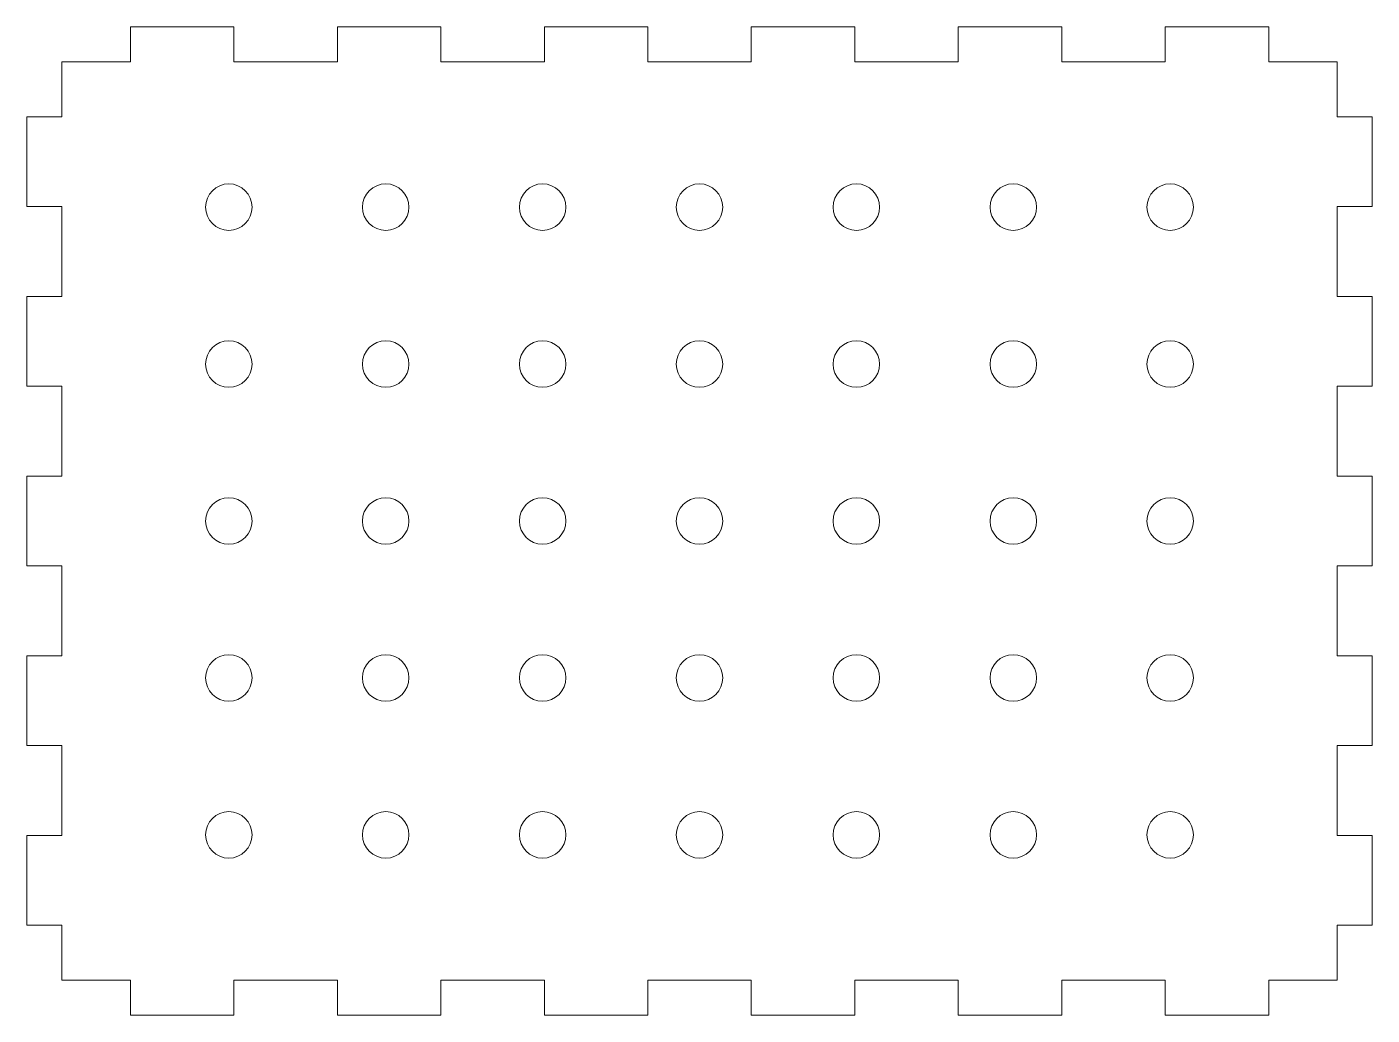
# Model space of a CAD drawing. Header units: millimetres. Extents: x -116 to 116, y -85 to 85.
import ezdxf

# ---------------------------------------------------------------- set-up
doc = ezdxf.new("R2010")
doc.units = ezdxf.units.MM

msp = doc.modelspace()

# ---------------------------------------------------------------- linework, layer by layer
at = {"color": 7, "linetype": 'Continuous', "lineweight": 15}
for p, q in [((-97.94, 85), (-97.94, 79)), ((-80.13, 85), (-97.94, 85)), ((-80.13, 85), (-80.13, 79)), ((-62.32, 85), (-62.32, 79)), ((-44.51, 85), (-62.32, 85)), ((-44.51, 85), (-44.51, 79)), ((-26.7, 85), (-26.7, 79)), ((-8.89, 85), (-26.7, 85)), ((-8.89, 85), (-8.89, 79)), ((8.92, 85), (8.92, 79)), ((26.73, 85), (8.92, 85)), ((26.73, 85), (26.73, 79)), ((44.54, 85), (44.54, 79)), ((62.35, 85), (44.54, 85)), ((62.35, 85), (62.35, 79)), ((80.16, 85), (80.16, 79)), ((97.97, 85), (80.16, 85)), ((97.97, 85), (97.97, 79)), ((-109.75, 69.55), (-109.75, 79)), ((-109.75, 79), (-97.94, 79)), ((-80.13, 79), (-62.32, 79)), ((-44.51, 79), (-26.7, 79)), ((-8.89, 79), (8.92, 79)), ((26.73, 79), (44.54, 79)), ((62.35, 79), (80.16, 79)), ((97.97, 79), (109.75, 79)), ((109.75, 79), (109.75, 69.55)), ((-115.75, 69.55), (-109.75, 69.55)), ((-115.75, 69.55), (-115.75, 54.09)), ((109.75, 69.55), (115.75, 69.55)), ((115.75, 69.55), (115.75, 54.09)), ((-109.75, 54.09), (-115.75, 54.09)), ((-109.75, 38.64), (-109.75, 54.09)), ((115.75, 54.09), (109.75, 54.09)), ((109.75, 54.09), (109.75, 38.64)), ((-115.75, 38.64), (-109.75, 38.64)), ((-115.75, 38.64), (-115.75, 23.18)), ((109.75, 38.64), (115.75, 38.64)), ((115.75, 38.64), (115.75, 23.18)), ((-109.75, 23.18), (-115.75, 23.18)), ((-109.75, 7.73), (-109.75, 23.18)), ((115.75, 23.18), (109.75, 23.18)), ((109.75, 23.18), (109.75, 7.73)), ((-115.75, 7.73), (-109.75, 7.73)), ((-115.75, 7.73), (-115.75, -7.73)), ((109.75, 7.73), (115.75, 7.73)), ((115.75, 7.73), (115.75, -7.73)), ((-109.75, -7.73), (-115.75, -7.73)), ((-109.75, -23.18), (-109.75, -7.73)), ((115.75, -7.73), (109.75, -7.73)), ((109.75, -7.73), (109.75, -23.18)), ((-115.75, -23.18), (-109.75, -23.18)), ((-115.75, -23.18), (-115.75, -38.64)), ((109.75, -23.18), (115.75, -23.18)), ((115.75, -23.18), (115.75, -38.64)), ((-109.75, -38.64), (-115.75, -38.64)), ((-109.75, -54.09), (-109.75, -38.64)), ((115.75, -38.64), (109.75, -38.64)), ((109.75, -38.64), (109.75, -54.09)), ((-115.75, -54.09), (-115.75, -69.55)), ((-115.75, -54.09), (-109.75, -54.09)), ((109.75, -54.09), (115.75, -54.09)), ((115.75, -54.09), (115.75, -69.55)), ((-109.75, -69.55), (-115.75, -69.55)), ((-109.75, -79), (-109.75, -69.55)), ((115.75, -69.55), (109.75, -69.55)), ((109.75, -69.55), (109.75, -79)), ((-109.75, -79), (-97.94, -79)), ((-97.94, -79), (-97.94, -85)), ((-80.13, -79), (-62.32, -79)), ((-80.13, -79), (-80.13, -85)), ((-62.32, -79), (-62.32, -85)), ((-44.51, -79), (-26.7, -79)), ((-44.51, -79), (-44.51, -85)), ((-26.7, -79), (-26.7, -85)), ((-8.89, -79), (8.92, -79)), ((-8.89, -79), (-8.89, -85)), ((8.92, -79), (8.92, -85)), ((26.73, -79), (44.54, -79)), ((26.73, -79), (26.73, -85)), ((44.54, -79), (44.54, -85)), ((62.35, -79), (62.35, -85)), ((62.35, -79), (80.16, -79)), ((80.16, -79), (80.16, -85)), ((97.97, -79), (109.75, -79)), ((97.97, -79), (97.97, -85)), ((-80.13, -85), (-97.94, -85)), ((-44.51, -85), (-62.32, -85)), ((-8.89, -85), (-26.7, -85)), ((26.73, -85), (8.92, -85)), ((62.35, -85), (44.54, -85)), ((97.97, -85), (80.16, -85))]:
    msp.add_line(p, q, dxfattribs=at)
for centre in [(-81, 54), (-54, 54), (-27, 54), (0, 54), (27, 54), (54, 54), (81, 54), (-81, 27), (-54, 27), (-27, 27), (0, 27), (27, 27), (54, 27), (81, 27), (-81, 0), (-54, 0), (-27, 0), (0, 0), (27, 0), (54, 0), (81, 0), (-81, -27), (-54, -27), (-27, -27), (0, -27), (27, -27), (54, -27), (81, -27), (-81, -54), (-54, -54), (-27, -54), (0, -54), (27, -54), (54, -54), (81, -54)]:
    msp.add_circle(centre, 4, dxfattribs=at)

doc.saveas('drawing.dxf')
